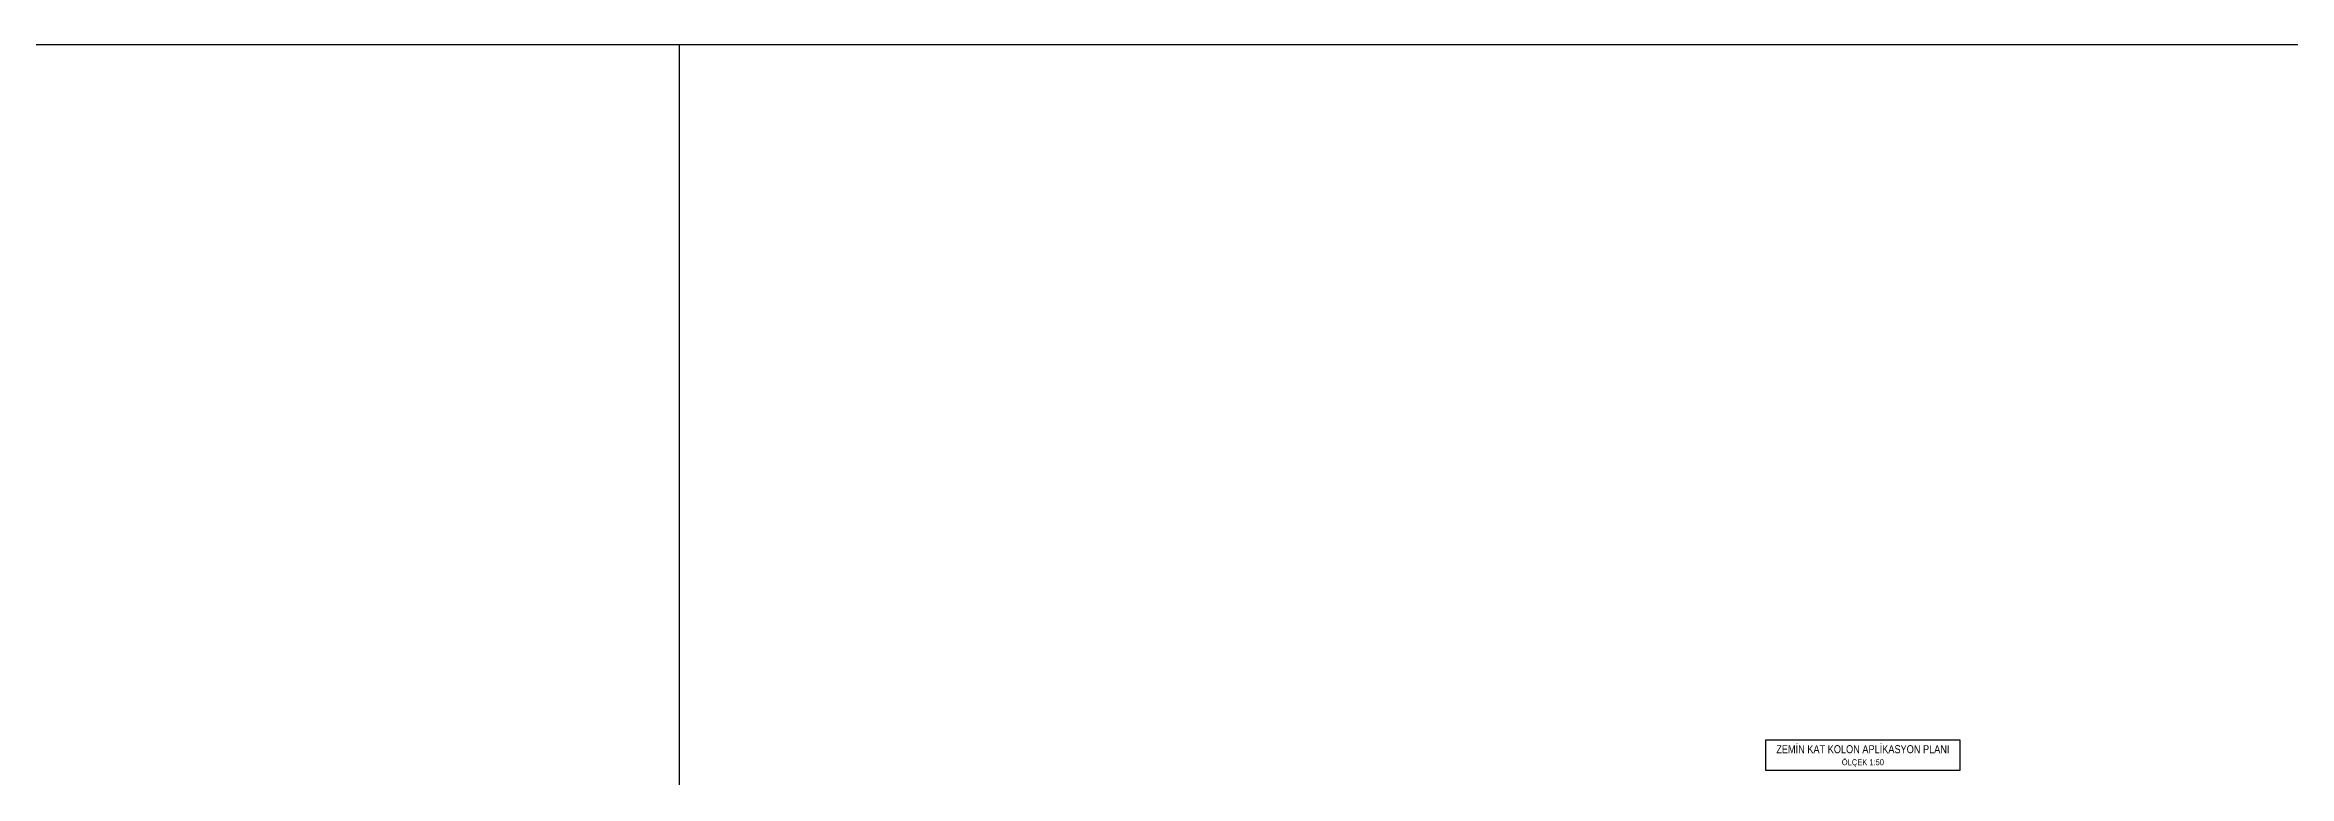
# Model space of a CAD drawing. Header units: metres. Extents: x 419734 to 420376, y 4564732 to 4565123.
# Drawn here: x 419930.5 to 419986.6, y 4565044.6 to 4565062.9 of the extents above; entities that cross this region are included whole.
import ezdxf
from ezdxf.enums import TextEntityAlignment as Align

# ---------------------------------------------------------------- set-up
doc = ezdxf.new("R2010")
doc.units = ezdxf.units.M
doc.linetypes.add('CONTINUA', pattern=[0])
for name, color, linetype in [("07-ENTITA' COPRENTE", 7, 'Continuous'), ('07-TITOLI', 4, 'CONTINUA'), ('SW_SOTTILE_02', 1, 'Continuous'), ('SW_TESTI', 2, 'Continuous')]:
    doc.layers.add(name, color=color, linetype=linetype)
doc.layers.add('SW_FINESTRE_INV', color=60, linetype='Continuous', plot=False)
doc.styles.add('ITALFERR', font='romans.shx', dxfattribs={"width": 0.8})
doc.styles.add('SWS', font='ARIALN.TTF')

# ---------------------------------------------------------------- blocks, each defined once
blk = doc.blocks.new('*U1224')
at = {"layer": 'SW_TESTI', "color": 3, "style": 'ITALFERR', "width": 0.8}
blk.add_attdef('EVENTUALE_2', text='', height=0.3, dxfattribs=at).set_placement((0, -1.25), align=Align.CENTER)
at = {"layer": 'SW_TESTI', "color": 2, "style": 'ITALFERR', "width": 0.8}
blk.add_attdef('EVENTUALE_3', text='', height=0.3, dxfattribs=at).set_placement((0, -1.9), align=Align.CENTER)
at = {"color": 255}
blk.add_wipeout([(-4.86, 1.5), (-4.86, 0), (4.86, 0), (4.86, 1.5)], dxfattribs=at).dxf.layer = "07-ENTITA' COPRENTE"
at = {"layer": 'SW_SOTTILE_02', "ltscale": 0.02}
blk.add_lwpolyline([(-4.86, 0), (4.86, 0), (4.86, 1.5), (-4.86, 1.5)], close=True, dxfattribs=at)
at = {"layer": 'SW_TESTI', "color": 3, "style": 'ITALFERR', "width": 0.8}
for tag, height, p in [('TITOLO', 0.4, (0, 0.85)), ('EVENTUALE_1', 0.3, (0, -0.6))]:
    blk.add_attdef(tag, text='', height=height, dxfattribs=at).set_placement(p, align=Align.CENTER)
at = {"layer": 'SW_TESTI', "color": 2, "style": 'ITALFERR', "width": 0.8}
blk.add_attdef('SCALA', text='', height=0.3, dxfattribs=at).set_placement((0, 0.25), align=Align.CENTER)

msp = doc.modelspace()

# ---------------------------------------------------------------- linework, layer by layer
at = {"layer": 'SW_FINESTRE_INV', "color": 6}
for points in [[(420099.1896, 4565062.86785), (419806.43123, 4565062.86785), (419806.43123, 4564978.76785), (420099.1896, 4564978.76785)], [(419946.33123, 4565062.86785), (419946.33123, 4564978.76785)]]:
    msp.add_lwpolyline(points, dxfattribs=at)

# ---------------------------------------------------------------- next in the draw order: block references
at = {"layer": '07-TITOLI'}
ref = msp.add_blockref('*U1224', (419975.91421, 4565044.72558), dxfattribs=dict(at, xscale=0.5, yscale=0.5, zscale=0.5))
ref.add_attrib('TITOLO', 'ZEMİN KAT KOLON APLİKASYON PLANI', dxfattribs={"layer": 'SW_TESTI', "color": 3, "height": 0.2, "style": 'SWS'}).set_placement((419975.91421, 4565045.15058), align=Align.CENTER)
ref.add_attrib('SCALA', 'ÖLÇEK 1:50', dxfattribs={"layer": 'SW_TESTI', "height": 0.15, "style": 'SWS'}).set_placement((419975.91421, 4565044.85058), align=Align.CENTER)

doc.saveas('drawing.dxf')
